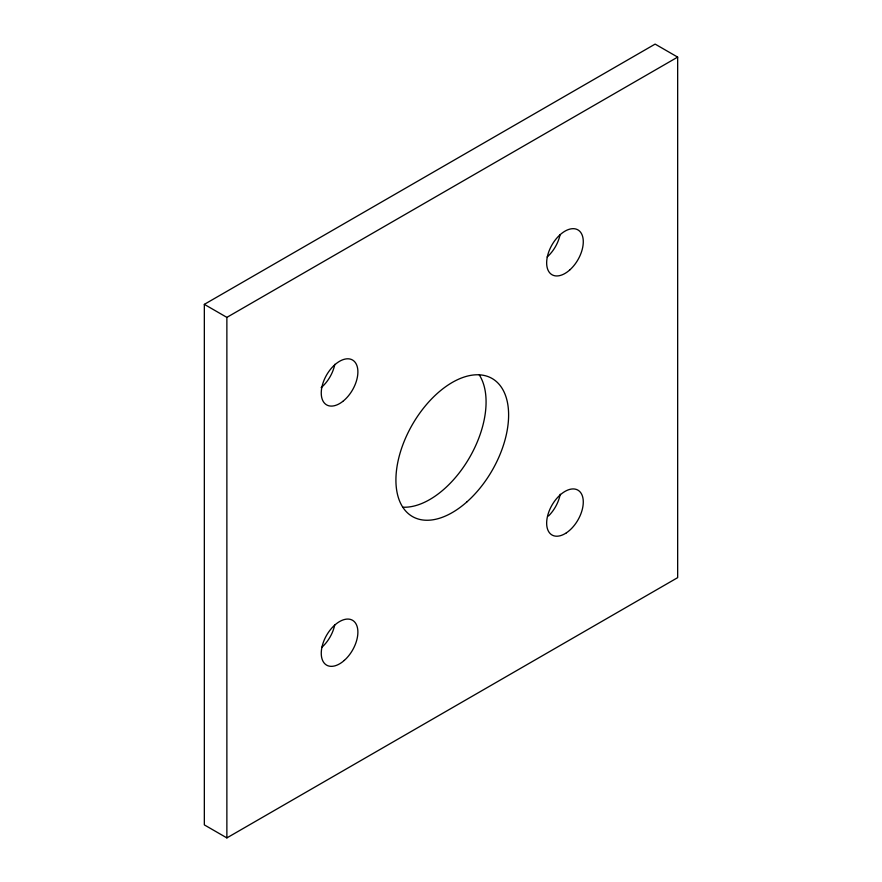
<?xml version="1.0" encoding="UTF-8"?>
<svg xmlns="http://www.w3.org/2000/svg" width="882" height="882" viewBox="0 0 882 882"><rect width="100%" height="100%" fill="white"/><g stroke="black" fill="none" stroke-linecap="round" stroke-linejoin="round"><path stroke-width="1.32" d="M204.337 304.356L204.337 824.891L226.872 837.9L677.663 577.644L677.663 57.109L655.128 44.1L204.337 304.356L226.872 317.377L677.663 57.109M226.872 837.9L226.872 317.377M479.246 374.85A79.689 46.007 -60 0 1 469.577 457.493A79.689 46.007 -60 0 1 402.831 507.194M334.807 364.288A25.898 14.95 -60 0 1 321.147 387.661M334.719 624.952A25.898 14.95 -60 0 1 321.776 647.377M560.114 234.557A25.898 14.95 -60 0 1 547.171 256.982M560.235 494.207A25.898 14.95 -60 0 1 548.538 515.97M466.854 501.935A79.689 46.007 -60 0 0 492.112 378.499A79.689 46.007 -60 0 0 397.837 462.091A79.689 46.007 -60 0 0 466.854 501.935M342.756 401.431A25.898 14.95 -60 0 0 353.605 360.749A25.898 14.95 -60 0 0 322.36 385.147A25.898 14.95 -60 0 0 342.756 401.431M344.311 660.398A25.898 14.95 -60 0 0 352.524 620.278A25.898 14.95 -60 0 0 321.886 647.443A25.898 14.95 -60 0 0 344.311 660.398M566.398 532.827A25.898 14.95 -60 0 0 580.058 491.88A25.898 14.95 -60 0 0 548.439 513.015A25.898 14.95 -60 0 0 566.398 532.827M569.706 270.002A25.898 14.95 -60 0 0 577.919 229.882A25.898 14.95 -60 0 0 547.281 257.048A25.898 14.95 -60 0 0 569.706 270.002"/></g></svg>
